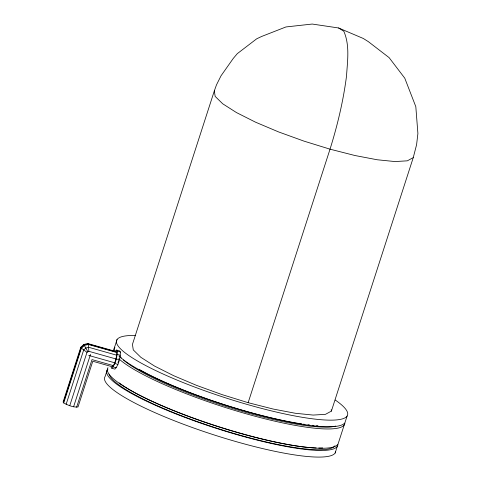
<?xml version="1.0" encoding="UTF-8"?>
<svg xmlns="http://www.w3.org/2000/svg" width="481" height="481" viewBox="0 0 481 481"><rect width="100%" height="100%" fill="white"/><g stroke="black" fill="none" stroke-linecap="round" stroke-linejoin="round"><path stroke-width="0.72" d="M116.715 355.2L116.811 352.495L116.21 351.575L87.71 343.524L83.778 344.498L80.79 347.258L63.101 402.026L63.702 402.946C68.043 405.212 73.04 407.509 78.012 406.986L92.785 361.249L112.211 366.732C115.236 363.774 115.801 359.163 116.715 355.2L88.732 347.3L85.846 348.01L83.664 350.03L66.137 404.287M111.093 367.147L111.808 368.254C115.897 363.768 117.033 357.07 117.334 351.16L116.612 350.06L115.248 351.389A121.356 21.074 17.9 0 1 114.929 346.152L117.063 339.538M111.808 368.254L114.911 369.125C118.999 364.64 120.13 357.948 120.43 352.038L119.709 350.932L116.612 350.06M413.263 157.6L416.588 144.703L417.899 133.532L415.818 106.686L404.774 78.187L389.123 57.642L368.332 41.637L363.287 38.468L338.6 27.976L312.229 24.05L285.961 26.948L261.592 36.484L256.704 38.805L237.319 53.638L233.255 58.441L221.05 75.77L216.474 84.89L214.322 90.903L132.437 344.408L133.279 349.909L140.843 357.311L154.611 366.101L173.653 375.685L196.657 385.413L222.072 394.618L248.148 402.681L273.124 409.036L295.292 413.263L313.137 415.073L325.451 414.339L331.385 411.111L413.263 157.6L407.329 160.828L395.021 161.562L377.17 159.758L355.008 155.531L330.032 149.17L303.95 141.113L278.541 131.908L255.531 122.18L236.496 112.59L222.727 103.8L215.163 96.398L214.322 90.903M63.402 402.489L81.091 347.721L84.079 344.955L88.011 343.987L116.51 352.032M63.702 402.946L81.391 348.178L84.373 345.418L88.312 344.45L116.811 352.495M69.757 405.681L86.995 352.314L88.853 351.31L115.945 358.964M73.593 406.764L90.5 354.419M76.617 407.245L92.003 359.596L113.348 365.626M107.269 369.865L105.135 376.473A121.356 21.074 17.9 0 0 211.165 433.982A121.356 21.074 17.9 0 0 335.672 451.893M118.001 362.668L118.681 360.558M248.148 402.681L330.032 149.17C337.494 125.307 343.302 100.926 346.512 76.112C347.45 61.219 349.982 45.412 343.831 31.259L338.6 27.976M335.149 453.006L337.283 446.398M344.234 424.885L337.999 444.191A121.356 21.074 17.9 0 1 210.678 424.068A121.356 21.074 17.9 0 1 107.978 367.658M347.078 416.071L344.943 422.685A121.356 21.074 17.9 0 1 240.302 409.674A121.356 21.074 17.9 0 1 118.969 356.006M117.334 351.16L120.43 352.038M117.214 354.407L120.316 355.285M116.294 358.928L119.39 359.8M88.648 355.417L114.712 362.782M114.815 363.504L117.911 364.382M113.173 366.919L116.276 367.791M86.995 352.314L81.391 348.178L80.79 347.258M87.71 343.524L88.312 344.45L88.853 351.31M83.778 344.498L87.795 351.575M331.175 409.734L331.385 411.111M335.245 400.03A121.356 21.074 17.9 0 1 225.763 397.913A121.356 21.074 17.9 0 1 135.209 335.473M337.921 444.672A121.356 21.074 17.9 0 1 212.253 427.026A121.356 21.074 17.9 0 1 107.978 369.047M334.944 445.755A118.933 20.653 17.9 0 1 219.432 429.04A118.933 20.653 17.9 0 1 109.073 374.152M344.871 423.166A121.356 21.074 17.9 0 1 245.532 413.6A121.356 21.074 17.9 0 1 118.813 358.73M113.648 351.389A121.356 21.074 17.9 0 1 114.929 347.535M335.87 426.064A117.719 20.442 17.9 0 1 230.207 407.75A117.719 20.442 17.9 0 1 123.467 360.028M121.266 357.996A117.719 20.442 17.9 0 1 119.925 356.553M317.875 425.775A117.719 20.442 17.9 0 1 316.564 425.679M313.84 425.438A117.719 20.442 17.9 0 1 312.428 425.3M309.517 424.976A117.719 20.442 17.9 0 1 308.02 424.789M304.954 424.38A117.719 20.442 17.9 0 1 303.385 424.158M301.797 423.923A117.719 20.442 17.9 0 1 139.454 369.516M322.691 447.925A118.933 20.653 17.9 0 1 318.747 447.985M316.173 447.931A118.933 20.653 17.9 0 1 212.283 424.777A118.933 20.653 17.9 0 1 119.168 382.9"/></g></svg>
